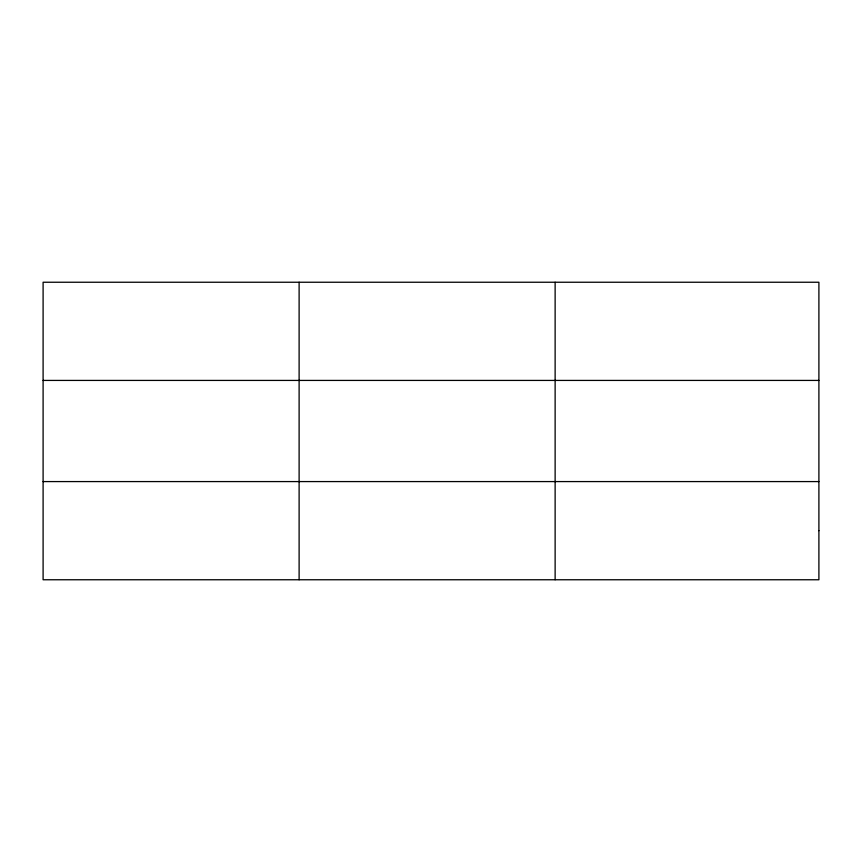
<?xml version="1.0" encoding="UTF-8"?>
<svg xmlns="http://www.w3.org/2000/svg" width="862" height="862" viewBox="0 0 862 862"><rect width="100%" height="100%" fill="white"/><g stroke="black" fill="none" stroke-linecap="round" stroke-linejoin="round"><path stroke-width="1.29" d="M299.114 282.24L299.114 579.76M555.128 282.24L555.128 579.76M43.1 380.422L818.9 380.422M43.1 481.578L818.9 481.578M818.9 530.669L818.9 579.76L43.1 579.76L43.1 282.24L818.9 282.24L818.9 530.669"/></g></svg>
